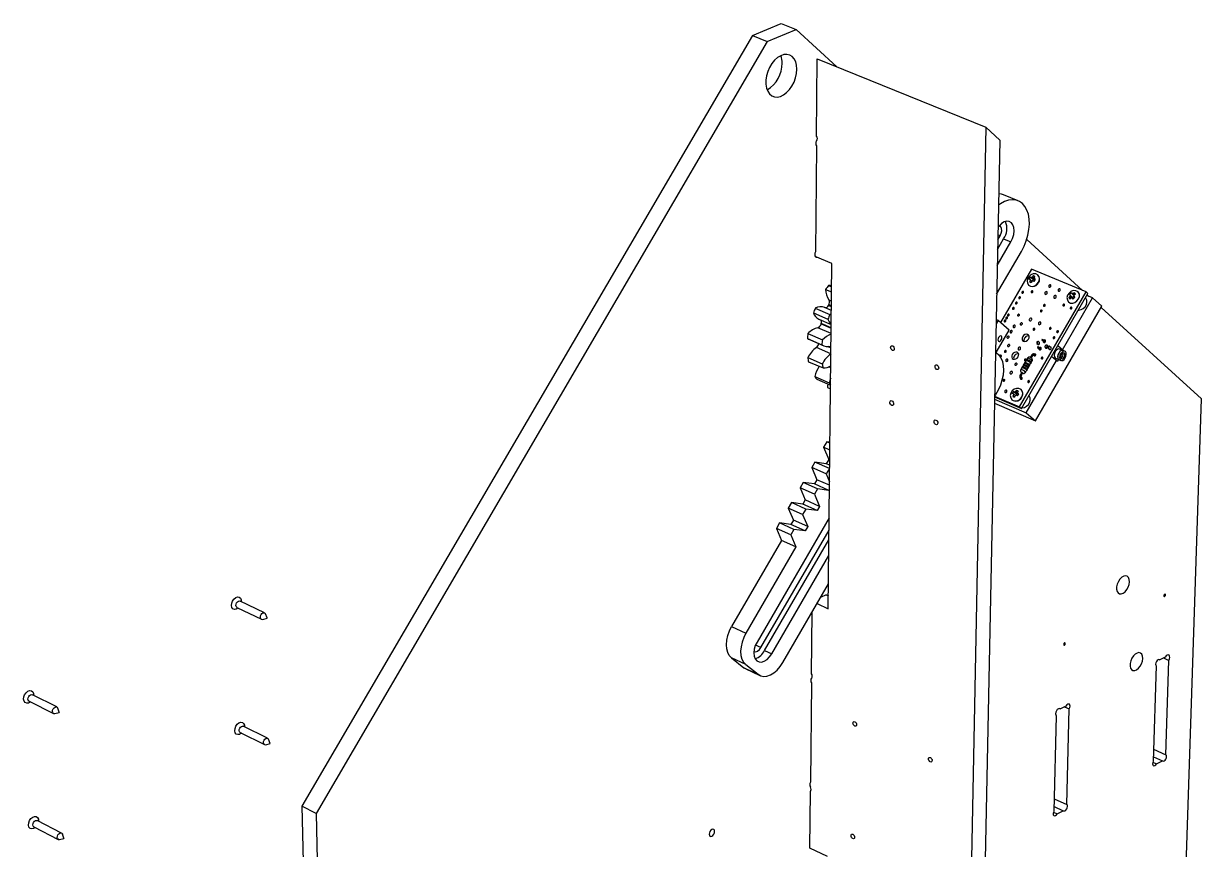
# Model space of a CAD drawing. Extents: x 0 to 149, y 0 to 232.
# Drawn here: x 62.8 to 144.3, y 174.9 to 232 of the extents above; entities that cross this region are included whole.
import ezdxf

# ---------------------------------------------------------------- set-up
doc = ezdxf.new("R2010")
doc.units = 0
doc.layers.get('0').update_dxf_attribs({"linetype": 'CONTINUOUS'})

msp = doc.modelspace()

# ---------------------------------------------------------------- linework, layer by layer
at = {"color": 7, "linetype": 'CONTINUOUS'}
for p, q in [((113.217, 231.221), (115.217, 232.048)), ((114.239, 230.806), (116.239, 231.635)), ((115.217, 232.048), (116.239, 231.635)), ((119.063, 229.061), (116.239, 231.635)), ((113.217, 231.221), (82.041, 177.881)), ((114.239, 230.806), (83.028, 177.388)), ((113.217, 231.221), (114.239, 230.806)), ((117.656, 224.263), (117.706, 229.611)), ((117.706, 229.611), (129.374, 224.877)), ((129.374, 224.877), (128.006, 155.038)), ((130.335, 223.987), (129.374, 224.877)), ((117.649, 223.578), (117.58, 216.242)), ((130.335, 223.987), (128.917, 154.583)), ((131.609, 219.783), (130.601, 220.197)), ((130.158, 215.306), (131.106, 216.938)), ((130.181, 216.421), (130.603, 217.147)), ((130.194, 217.083), (130.359, 217.368)), ((130.603, 217.147), (131.106, 216.938)), ((136.05, 213.579), (132.196, 217.092)), ((130.118, 213.323), (131.833, 216.278)), ((118.714, 215.434), (117.559, 215.923)), ((118.464, 191.554), (118.714, 215.434)), ((132.537, 215.044), (130.392, 211.349)), ((132.551, 214.464), (132.438, 214.506)), ((132.438, 214.506), (132.677, 214.349)), ((136.309, 213.471), (132.537, 215.044)), ((132.551, 214.464), (132.677, 214.349)), ((132.677, 214.349), (132.643, 214.598)), ((132.676, 214.412), (132.785, 214.313)), ((118.282, 213.653), (118.693, 213.478)), ((118.481, 213.926), (118.697, 213.834)), ((132.466, 214.318), (132.353, 214.36)), ((132.466, 214.318), (132.392, 214.166)), ((132.392, 214.166), (132.558, 214.196)), ((132.466, 214.318), (132.57, 214.223)), ((132.591, 214.265), (132.517, 214.113)), ((132.621, 214.252), (132.677, 214.349)), ((132.677, 214.349), (132.781, 214.306)), ((131.701, 205.519), (136.309, 213.471)), ((131.829, 205.406), (136.436, 213.355)), ((134.675, 209.457), (136.762, 213.058)), ((135.232, 213.208), (135.114, 213.09)), ((135.114, 213.09), (135.305, 213.092)), ((135.358, 213.093), (135.165, 213.306)), ((135.311, 213.098), (135.193, 212.98)), ((135.232, 213.208), (135.358, 213.093)), ((135.311, 213.098), (135.398, 212.983)), ((135.311, 213.098), (135.437, 212.983)), ((135.317, 213.092), (135.358, 213.093)), ((135.358, 213.093), (135.462, 213.182)), ((135.423, 213.004), (135.358, 213.093)), ((135.362, 213.319), (135.463, 213.227)), ((135.441, 213.21), (135.528, 213.094)), ((135.491, 213.248), (135.499, 213.419)), ((135.788, 213.442), (135.737, 213.496)), ((136.309, 213.471), (136.436, 213.355)), ((136.762, 213.058), (136.361, 213.225)), ((136.504, 213.166), (136.388, 213.271)), ((136.762, 213.058), (137.396, 212.48)), ((117.433, 212.018), (118.44, 211.586)), ((117.563, 212.344), (118.57, 211.912)), ((118.68, 212.2), (118.209, 212.402)), ((132.802, 204.55), (137.396, 212.48)), ((144.29, 206.069), (137.348, 212.397)), ((117.806, 211.598), (118.67, 211.227)), ((130.222, 211.5), (130.075, 211.248)), ((130.222, 211.5), (130.081, 211.56)), ((130.988, 210.817), (130.222, 211.5)), ((117.059, 210.587), (118.064, 210.153)), ((130.094, 209.276), (130.988, 210.817)), ((117.018, 210.259), (118.023, 209.824)), ((117.157, 210.174), (118.163, 209.74)), ((118.644, 209.728), (118.654, 209.731)), ((132.934, 209.905), (132.909, 209.916)), ((132.909, 209.916), (133.001, 209.833)), ((132.936, 210.004), (132.911, 210.015)), ((132.934, 209.905), (133.012, 209.835)), ((132.962, 209.684), (132.945, 209.655)), ((132.955, 209.64), (133.032, 209.571)), ((132.993, 209.677), (132.976, 209.648)), ((133.003, 210.043), (132.977, 210.054)), ((133.011, 210.038), (133.091, 209.966)), ((133.059, 210), (133.05, 210.003)), ((133.086, 209.621), (133.069, 209.592)), ((133.069, 209.592), (133.177, 209.495)), ((133.086, 209.621), (133.197, 209.522)), ((133.261, 210.199), (133.244, 210.17)), ((133.254, 210.155), (133.331, 210.086)), ((133.274, 210.163), (133.291, 210.192)), ((133.384, 210.136), (133.367, 210.107)), ((133.367, 210.107), (133.475, 210.01)), ((133.384, 210.136), (133.495, 210.037)), ((133.476, 209.649), (133.549, 209.583)), ((133.664, 209.711), (133.59, 209.777)), ((133.714, 209.575), (133.689, 209.585)), ((133.689, 209.585), (133.795, 209.491)), ((133.717, 209.673), (133.691, 209.684)), ((133.714, 209.575), (133.807, 209.492)), ((133.783, 209.712), (133.758, 209.723)), ((133.791, 209.707), (133.9, 209.609)), ((133.864, 209.659), (133.84, 209.664)), ((134.724, 209.413), (134.348, 209.751)), ((134.708, 209.419), (134.469, 209.521)), ((117.046, 208.928), (118.05, 208.492)), ((132.144, 208.715), (132.074, 208.594)), ((132.175, 208.786), (132.141, 208.727)), ((132.16, 205.115), (134.249, 208.721)), ((132.246, 208.892), (132.187, 208.789)), ((132.526, 209.083), (132.441, 208.936)), ((132.514, 208.6), (132.573, 208.702)), ((132.515, 208.893), (132.601, 209.04)), ((132.701, 209.105), (132.764, 209.049)), ((132.821, 209.113), (132.758, 209.169)), ((134.321, 208.657), (133.921, 209.015)), ((134.199, 208.887), (134.439, 208.785)), ((134.404, 208.8), (134.321, 208.657)), ((134.403, 208.808), (134.439, 208.785)), ((134.404, 208.807), (134.44, 208.784)), ((134.44, 208.784), (134.566, 208.731)), ((134.836, 209.365), (134.71, 209.419)), ((117.1, 208.647), (118.104, 208.211)), ((131.844, 207.906), (131.758, 207.759)), ((131.86, 208.226), (131.786, 208.097)), ((131.833, 207.715), (131.918, 207.863)), ((131.891, 208.296), (131.857, 208.238)), ((131.946, 208.373), (131.903, 208.3)), ((131.977, 208.444), (131.943, 208.385)), ((132.031, 208.52), (131.989, 208.447)), ((132.062, 208.591), (132.028, 208.532)), ((132.113, 207.907), (132.187, 208.036)), ((132.199, 208.039), (132.233, 208.098)), ((132.23, 208.11), (132.273, 208.184)), ((132.284, 208.187), (132.319, 208.245)), ((132.316, 208.258), (132.358, 208.331)), ((132.37, 208.334), (132.404, 208.393)), ((132.401, 208.405), (132.471, 208.525)), ((132.483, 208.529), (132.517, 208.587)), ((134.321, 208.657), (134.321, 208.657)), ((117.525, 207.62), (118.528, 207.183)), ((117.665, 207.43), (118.626, 207.012)), ((131.762, 207.486), (131.826, 207.43)), ((131.883, 207.495), (131.819, 207.551)), ((131.82, 207.55), (131.819, 207.551)), ((118.419, 206.861), (118.623, 206.773)), ((129.974, 206.262), (131.701, 205.519)), ((131.306, 206.391), (131.193, 206.435)), ((131.306, 206.391), (131.232, 206.238)), ((131.232, 206.238), (131.4, 206.271)), ((131.391, 206.538), (131.278, 206.582)), ((131.278, 206.582), (131.519, 206.425)), ((131.306, 206.391), (131.412, 206.297)), ((131.432, 206.337), (131.358, 206.184)), ((131.391, 206.538), (131.519, 206.425)), ((131.46, 206.324), (131.519, 206.425)), ((131.519, 206.425), (131.484, 206.673)), ((131.517, 206.484), (131.628, 206.386)), ((131.519, 206.425), (131.624, 206.38)), ((129.963, 205.773), (132.802, 204.55)), ((129.969, 206.058), (132.16, 205.115)), ((129.972, 206.205), (131.829, 205.406)), ((131.701, 205.519), (131.829, 205.406)), ((142.864, 162.898), (144.29, 206.069)), ((132.16, 205.115), (132.802, 204.55)), ((118.36, 203.102), (118.141, 202.726)), ((118.584, 203.003), (118.36, 203.102)), ((118.584, 203.069), (118.36, 203.102)), ((118.579, 202.532), (118.141, 202.726)), ((118.141, 202.726), (118.497, 201.882)), ((117.544, 201.699), (117.326, 201.323)), ((118.542, 201.257), (117.544, 201.699)), ((118.326, 201.588), (117.544, 201.699)), ((118.497, 201.882), (118.326, 201.588)), ((118.568, 201.48), (118.326, 201.588)), ((118.572, 201.849), (118.497, 201.882)), ((118.323, 200.88), (117.326, 201.323)), ((117.326, 201.323), (117.683, 200.481)), ((118.542, 201.257), (118.323, 200.88)), ((118.323, 200.88), (118.556, 200.329)), ((118.565, 201.254), (118.542, 201.257)), ((116.729, 200.296), (116.51, 199.92)), ((117.506, 199.475), (116.51, 199.92)), ((116.51, 199.92), (116.868, 199.08)), ((117.725, 199.852), (116.729, 200.296)), ((117.511, 200.187), (116.729, 200.296)), ((117.725, 199.852), (117.506, 199.475)), ((117.683, 200.481), (117.511, 200.187)), ((118.508, 199.743), (117.511, 200.187)), ((118.553, 200.094), (117.683, 200.481)), ((118.508, 199.743), (117.725, 199.852)), ((118.55, 199.817), (118.508, 199.743)), ((116.868, 199.08), (116.697, 198.785)), ((117.864, 198.635), (116.868, 199.08)), ((117.506, 199.475), (117.864, 198.635)), ((115.913, 198.893), (115.694, 198.516)), ((116.689, 198.069), (115.694, 198.516)), ((115.694, 198.516), (116.053, 197.678)), ((116.908, 198.446), (115.913, 198.893)), ((116.697, 198.785), (115.913, 198.893)), ((116.908, 198.446), (116.689, 198.069)), ((117.692, 198.339), (116.697, 198.785)), ((117.692, 198.339), (116.908, 198.446)), ((117.864, 198.635), (117.692, 198.339)), ((118.53, 197.847), (113.534, 189.245)), ((115.097, 197.488), (114.878, 197.112)), ((116.091, 197.04), (115.097, 197.488)), ((115.882, 197.383), (115.097, 197.488)), ((116.053, 197.678), (115.882, 197.383)), ((116.876, 196.935), (115.882, 197.383)), ((117.048, 197.231), (116.053, 197.678)), ((116.689, 198.069), (117.048, 197.231)), ((113.805, 188.863), (118.521, 196.983)), ((115.872, 196.663), (114.878, 197.112)), ((114.878, 197.112), (115.238, 196.275)), ((116.091, 197.04), (115.872, 196.663)), ((115.872, 196.663), (116.232, 195.826)), ((116.876, 196.935), (116.091, 197.04)), ((117.048, 197.231), (116.876, 196.935)), ((115.238, 196.275), (111.775, 190.316)), ((116.232, 195.826), (112.765, 189.859)), ((114.06, 188.66), (118.514, 196.33)), ((116.232, 195.826), (115.238, 196.275)), ((114.554, 188.431), (118.503, 195.232)), ((115.316, 187.823), (118.482, 193.278)), ((118.309, 192.513), (117.936, 192.337)), ((118.309, 192.513), (118.473, 192.438)), ((77.543, 191.639), (79.239, 190.82)), ((79.453, 191.265), (77.757, 192.083)), ((117.687, 191.909), (118.464, 191.554)), ((79.327, 190.815), (79.627, 190.899)), ((79.633, 190.912), (79.512, 191.199)), ((117.304, 187.054), (117.344, 191.318)), ((111.775, 190.316), (112.765, 189.859)), ((114.06, 188.66), (114.554, 188.431)), ((112.753, 187.687), (111.765, 188.147)), ((111.765, 188.147), (112.619, 187.471)), ((112.753, 187.687), (113.605, 187.011)), ((141.161, 187.589), (140.958, 181)), ((141.36, 188.032), (141.404, 188.012)), ((141.785, 188.199), (141.404, 188.012)), ((141.673, 188.144), (142.042, 187.979)), ((141.835, 181.44), (142.042, 187.979)), ((112.619, 187.471), (113.605, 187.011)), ((112.751, 187.389), (112.619, 187.471)), ((112.751, 187.389), (113.738, 186.929)), ((117.298, 186.412), (117.233, 179.54)), ((63.158, 185.152), (64.851, 184.301)), ((65.077, 184.75), (63.384, 185.6)), ((64.945, 184.295), (65.244, 184.377)), ((65.25, 184.39), (65.138, 184.679)), ((134.477, 184.648), (134.526, 184.626)), ((134.914, 184.817), (134.526, 184.626)), ((134.822, 184.772), (135.145, 184.625)), ((134.976, 177.997), (135.145, 184.625)), ((79.667, 182.582), (77.983, 183.415)), ((134.243, 184.137), (134.081, 177.548)), ((77.766, 182.977), (79.449, 182.144)), ((79.535, 182.137), (79.836, 182.217)), ((79.843, 182.23), (79.723, 182.518)), ((140.983, 181.829), (141.835, 181.44)), ((140.967, 181.306), (141.593, 181.02)), ((141.181, 180.813), (141.593, 181.02)), ((140.926, 180.93), (141.181, 180.813)), ((117.19, 174.982), (117.227, 178.907)), ((83.028, 177.388), (82.041, 177.881)), ((82.041, 177.881), (83.058, 132.272)), ((134.089, 177.871), (134.731, 177.573)), ((134.102, 178.403), (134.976, 177.997)), ((65.405, 176.029), (63.724, 176.894)), ((83.028, 177.388), (84.005, 131.738)), ((134.05, 177.483), (134.311, 177.361)), ((134.311, 177.361), (134.731, 177.573)), ((63.496, 176.451), (65.176, 175.586)), ((65.267, 175.578), (65.568, 175.656)), ((65.575, 175.669), (65.464, 175.959)), ((118.407, 174.398), (117.19, 174.982))]:
    msp.add_line(p, q, dxfattribs=at)
at = {"color": 8, "linetype": 'CONTINUOUS'}
for p, q in [((130.359, 217.368), (130.201, 217.433)), ((118.511, 212.918), (118.687, 212.843)), ((118.479, 212.545), (118.682, 212.458)), ((118.683, 212.503), (118.499, 212.582)), ((117.97, 211.257), (118.667, 210.957)), ((118.667, 211.001), (117.98, 211.297)), ((118.663, 210.601), (117.744, 210.997)), ((118.648, 209.199), (117.65, 209.631)), ((118.438, 209.691), (118.653, 209.598)), ((118.653, 209.635), (118.508, 209.697)), ((118.638, 208.211), (118.473, 208.283)), ((113.805, 188.863), (113.431, 189.036))]:
    msp.add_line(p, q, dxfattribs=at)
at = {"color": 7, "linetype": 'CONTINUOUS'}
for points in [[(116.294, 228.885), (116.274, 229.16), (116.211, 229.404), (116.108, 229.61), (115.968, 229.767), (115.798, 229.871), (115.603, 229.915), (115.393, 229.899), (115.176, 229.823), (114.96, 229.69), (114.755, 229.505), (114.568, 229.277), (114.409, 229.014), (114.283, 228.727), (114.195, 228.429), (114.149, 228.13), (114.147, 227.845), (114.189, 227.584), (114.274, 227.358), (114.397, 227.176), (114.553, 227.046), (114.737, 226.973), (114.94, 226.96), (115.155, 227.007), (115.372, 227.113), (115.583, 227.272), (115.779, 227.48), (115.952, 227.726), (116.095, 228.001), (116.202, 228.294), (116.269, 228.593), (116.294, 228.885)], [(130.601, 220.197), (130.459, 220.244), (130.259, 220.271)], [(131.833, 216.278), (132.018, 216.637), (132.169, 217.014), (132.283, 217.4), (132.355, 217.786), (132.385, 218.162), (132.371, 218.519), (132.315, 218.848), (132.216, 219.142), (132.079, 219.392), (131.905, 219.593), (131.699, 219.74), (131.467, 219.829), (131.214, 219.857), (130.945, 219.825), (130.669, 219.732), (130.39, 219.581), (130.243, 219.477)], [(131.106, 216.938), (131.222, 217.182), (131.297, 217.44), (131.327, 217.693), (131.308, 217.925), (131.242, 218.12), (131.134, 218.265), (130.991, 218.35), (130.822, 218.368), (130.639, 218.319), (130.455, 218.206), (130.282, 218.037), (130.212, 217.946)], [(130.359, 217.368), (130.433, 217.532), (130.468, 217.704), (130.46, 217.861), (130.411, 217.986), (130.327, 218.063), (130.315, 218.068)], [(117.58, 216.242), (117.539, 216.147), (117.525, 216.049), (117.538, 215.964), (117.577, 215.904), (117.636, 215.878), (117.664, 215.879)], [(132.438, 214.506), (132.374, 214.402), (132.353, 214.36)], [(132.643, 214.598), (132.577, 214.506), (132.551, 214.464)], [(132.769, 214.546), (132.678, 214.586), (132.643, 214.598)], [(132.769, 214.546), (132.702, 214.453), (132.676, 214.412)], [(132.808, 214.352), (132.714, 214.395), (132.676, 214.412)], [(132.332, 213.932), (132.333, 213.932), (132.453, 213.864), (132.601, 213.853), (132.757, 213.901), (132.899, 214.001), (133.008, 214.139)], [(132.392, 214.166), (132.481, 214.128), (132.517, 214.113)], [(132.723, 214.205), (132.629, 214.249), (132.591, 214.265)], [(132.723, 214.205), (132.784, 214.311), (132.808, 214.352)], [(133.836, 213.956), (133.809, 213.961), (133.779, 213.953), (133.752, 213.935), (133.731, 213.909), (133.719, 213.879), (133.719, 213.849), (133.73, 213.825), (133.751, 213.809), (133.779, 213.805), (133.808, 213.812), (133.836, 213.83), (133.857, 213.856), (133.868, 213.887), (133.868, 213.916), (133.857, 213.94), (133.836, 213.956)], [(134.49, 213.683), (134.463, 213.688), (134.433, 213.68), (134.406, 213.662), (134.384, 213.636), (134.373, 213.606), (134.373, 213.576), (134.384, 213.552), (134.405, 213.536), (134.432, 213.532), (134.462, 213.539), (134.489, 213.557), (134.51, 213.583), (134.522, 213.613), (134.522, 213.643), (134.511, 213.667), (134.49, 213.683)], [(131.518, 212.765), (131.496, 212.769), (131.472, 212.763), (131.451, 212.748), (131.434, 212.728), (131.425, 212.704), (131.424, 212.68), (131.433, 212.661), (131.45, 212.648), (131.471, 212.645), (131.495, 212.651), (131.517, 212.665), (131.533, 212.686), (131.543, 212.71), (131.543, 212.733), (131.534, 212.753), (131.518, 212.765)], [(131.739, 213.135), (131.718, 213.138), (131.694, 213.132), (131.672, 213.118), (131.656, 213.097), (131.646, 213.073), (131.646, 213.05), (131.655, 213.03), (131.672, 213.018), (131.693, 213.014), (131.717, 213.02), (131.739, 213.035), (131.755, 213.055), (131.765, 213.079), (131.765, 213.103), (131.756, 213.122), (131.739, 213.135)], [(131.955, 213.507), (131.934, 213.51), (131.91, 213.504), (131.888, 213.49), (131.871, 213.469), (131.862, 213.445), (131.862, 213.422), (131.871, 213.402), (131.887, 213.39), (131.909, 213.386), (131.933, 213.392), (131.954, 213.407), (131.971, 213.427), (131.98, 213.451), (131.981, 213.475), (131.972, 213.494), (131.955, 213.507)], [(132.6, 213.544), (132.578, 213.548), (132.555, 213.542), (132.533, 213.528), (132.516, 213.507), (132.507, 213.483), (132.507, 213.459), (132.515, 213.44), (132.532, 213.428), (132.554, 213.424), (132.577, 213.43), (132.599, 213.444), (132.616, 213.465), (132.625, 213.489), (132.625, 213.513), (132.616, 213.532), (132.6, 213.544)], [(133.581, 213.489), (133.548, 213.494), (133.513, 213.486), (133.48, 213.464), (133.455, 213.433), (133.441, 213.397), (133.441, 213.361), (133.454, 213.332), (133.479, 213.313), (133.512, 213.308), (133.547, 213.317), (133.58, 213.338), (133.605, 213.37), (133.619, 213.406), (133.619, 213.441), (133.606, 213.47), (133.581, 213.489)], [(134.209, 213.226), (134.177, 213.231), (134.141, 213.222), (134.108, 213.201), (134.083, 213.169), (134.069, 213.133), (134.069, 213.098), (134.082, 213.069), (134.107, 213.05), (134.14, 213.045), (134.176, 213.053), (134.209, 213.075), (134.234, 213.106), (134.248, 213.142), (134.248, 213.178), (134.234, 213.207), (134.209, 213.226)], [(135.09, 212.781), (135.106, 212.767), (135.23, 212.703), (135.38, 212.697), (135.536, 212.75), (135.677, 212.854), (135.784, 212.995), (135.842, 213.154), (135.843, 213.31), (135.788, 213.442)], [(135.114, 213.09), (135.169, 213.011), (135.193, 212.98)], [(135.295, 213.417), (135.199, 213.339), (135.165, 213.306)], [(135.165, 213.306), (135.21, 213.238), (135.232, 213.208)], [(135.295, 213.417), (135.341, 213.35), (135.362, 213.319)], [(135.499, 213.419), (135.401, 213.35), (135.362, 213.319)], [(135.398, 212.983), (135.491, 213.063), (135.528, 213.094)], [(135.578, 213.31), (135.48, 213.241), (135.441, 213.21)], [(135.578, 213.31), (135.521, 213.391), (135.499, 213.419)], [(135.78, 212.222), (135.808, 212.221), (135.964, 212.249), (136.113, 212.33), (136.24, 212.453), (136.327, 212.603), (136.365, 212.763), (136.348, 212.913), (136.28, 213.035), (136.258, 213.057)], [(118.57, 211.912), (118.657, 211.953), (118.677, 211.961)], [(130.966, 211.935), (130.944, 211.939), (130.921, 211.933), (130.899, 211.918), (130.882, 211.898), (130.873, 211.874), (130.873, 211.85), (130.882, 211.831), (130.898, 211.818), (130.92, 211.815), (130.943, 211.82), (130.965, 211.835), (130.982, 211.856), (130.991, 211.879), (130.991, 211.903), (130.982, 211.922), (130.966, 211.935)], [(131.308, 212.391), (131.286, 212.394), (131.263, 212.388), (131.241, 212.374), (131.224, 212.353), (131.215, 212.329), (131.215, 212.306), (131.223, 212.286), (131.24, 212.274), (131.262, 212.27), (131.285, 212.276), (131.307, 212.29), (131.324, 212.311), (131.333, 212.335), (131.333, 212.359), (131.324, 212.378), (131.308, 212.391)], [(133.238, 212.224), (133.216, 212.228), (133.192, 212.222), (133.17, 212.208), (133.154, 212.187), (133.144, 212.163), (133.144, 212.139), (133.153, 212.12), (133.17, 212.107), (133.192, 212.104), (133.215, 212.109), (133.237, 212.124), (133.254, 212.145), (133.263, 212.169), (133.263, 212.192), (133.254, 212.212), (133.238, 212.224)], [(133.454, 212.597), (133.432, 212.601), (133.409, 212.595), (133.387, 212.58), (133.37, 212.56), (133.361, 212.536), (133.361, 212.512), (133.369, 212.493), (133.386, 212.48), (133.408, 212.476), (133.431, 212.482), (133.453, 212.497), (133.47, 212.518), (133.479, 212.542), (133.479, 212.565), (133.47, 212.585), (133.454, 212.597)], [(134.799, 212.623), (134.777, 212.627), (134.753, 212.621), (134.731, 212.606), (134.714, 212.585), (134.705, 212.561), (134.705, 212.538), (134.714, 212.518), (134.731, 212.506), (134.752, 212.502), (134.776, 212.508), (134.798, 212.523), (134.815, 212.543), (134.824, 212.567), (134.824, 212.591), (134.815, 212.611), (134.799, 212.623)], [(135.303, 212.412), (135.281, 212.415), (135.257, 212.409), (135.236, 212.395), (135.219, 212.374), (135.21, 212.35), (135.209, 212.326), (135.218, 212.307), (135.235, 212.294), (135.257, 212.291), (135.281, 212.297), (135.302, 212.311), (135.319, 212.332), (135.329, 212.356), (135.329, 212.38), (135.32, 212.399), (135.303, 212.412)], [(130.728, 211.525), (130.706, 211.529), (130.683, 211.523), (130.661, 211.508), (130.644, 211.488), (130.635, 211.464), (130.635, 211.44), (130.644, 211.421), (130.66, 211.408), (130.682, 211.404), (130.705, 211.41), (130.727, 211.425), (130.744, 211.445), (130.753, 211.469), (130.753, 211.493), (130.744, 211.512), (130.728, 211.525)], [(130.847, 211.73), (130.825, 211.734), (130.802, 211.728), (130.78, 211.713), (130.763, 211.693), (130.754, 211.669), (130.754, 211.645), (130.763, 211.626), (130.779, 211.613), (130.801, 211.61), (130.824, 211.615), (130.846, 211.63), (130.863, 211.65), (130.872, 211.674), (130.872, 211.698), (130.863, 211.717), (130.847, 211.73)], [(131.376, 211.167), (131.349, 211.171), (131.32, 211.164), (131.292, 211.146), (131.271, 211.12), (131.26, 211.09), (131.259, 211.06), (131.271, 211.036), (131.291, 211.02), (131.318, 211.016), (131.348, 211.023), (131.375, 211.041), (131.396, 211.067), (131.408, 211.097), (131.408, 211.127), (131.397, 211.151), (131.376, 211.167)], [(131.664, 211.932), (131.643, 211.936), (131.619, 211.93), (131.597, 211.916), (131.581, 211.895), (131.571, 211.871), (131.571, 211.847), (131.58, 211.828), (131.597, 211.815), (131.618, 211.812), (131.642, 211.817), (131.664, 211.832), (131.68, 211.853), (131.69, 211.877), (131.69, 211.9), (131.681, 211.92), (131.664, 211.932)], [(131.865, 211.337), (131.837, 211.341), (131.808, 211.334), (131.78, 211.316), (131.759, 211.29), (131.748, 211.26), (131.748, 211.23), (131.759, 211.206), (131.779, 211.19), (131.807, 211.185), (131.836, 211.193), (131.864, 211.211), (131.885, 211.237), (131.896, 211.267), (131.896, 211.297), (131.885, 211.321), (131.865, 211.337)], [(132.517, 211.655), (132.484, 211.66), (132.449, 211.651), (132.416, 211.63), (132.391, 211.598), (132.377, 211.562), (132.377, 211.527), (132.39, 211.498), (132.415, 211.479), (132.448, 211.473), (132.483, 211.482), (132.516, 211.504), (132.541, 211.535), (132.555, 211.571), (132.555, 211.607), (132.542, 211.636), (132.517, 211.655)], [(133.145, 211.39), (133.112, 211.396), (133.077, 211.387), (133.044, 211.365), (133.019, 211.334), (133.005, 211.298), (133.005, 211.262), (133.018, 211.233), (133.043, 211.214), (133.075, 211.209), (133.111, 211.217), (133.144, 211.239), (133.169, 211.27), (133.183, 211.306), (133.183, 211.342), (133.17, 211.371), (133.145, 211.39)], [(130.444, 210.406), (130.4, 210.425), (130.347, 210.415), (130.294, 210.377), (130.249, 210.318), (130.218, 210.245), (130.206, 210.171), (130.215, 210.106), (130.244, 210.061), (130.287, 210.042), (130.34, 210.052), (130.393, 210.09), (130.438, 210.149), (130.469, 210.222), (130.481, 210.296), (130.472, 210.361), (130.444, 210.406)], [(130.944, 210.422), (130.917, 210.426), (130.887, 210.419), (130.86, 210.401), (130.839, 210.375), (130.828, 210.345), (130.827, 210.315), (130.838, 210.291), (130.859, 210.275), (130.886, 210.27), (130.916, 210.278), (130.943, 210.296), (130.964, 210.322), (130.976, 210.352), (130.976, 210.382), (130.965, 210.406), (130.944, 210.422)], [(131.16, 210.794), (131.133, 210.799), (131.104, 210.792), (131.076, 210.774), (131.055, 210.747), (131.044, 210.717), (131.043, 210.688), (131.054, 210.663), (131.075, 210.648), (131.102, 210.643), (131.132, 210.65), (131.159, 210.668), (131.18, 210.694), (131.192, 210.725), (131.192, 210.754), (131.181, 210.779), (131.16, 210.794)], [(132.256, 210.532), (132.169, 210.546), (132.074, 210.523), (131.986, 210.465), (131.919, 210.382), (131.882, 210.285), (131.881, 210.19), (131.917, 210.112), (131.983, 210.061), (132.071, 210.047), (132.165, 210.07), (132.253, 210.128), (132.321, 210.211), (132.357, 210.308), (132.358, 210.403), (132.322, 210.481), (132.256, 210.532)], [(132.734, 210.951), (132.712, 210.955), (132.689, 210.949), (132.667, 210.934), (132.65, 210.914), (132.641, 210.89), (132.64, 210.866), (132.649, 210.846), (132.666, 210.834), (132.688, 210.83), (132.711, 210.836), (132.733, 210.85), (132.75, 210.871), (132.759, 210.895), (132.759, 210.919), (132.75, 210.938), (132.734, 210.951)], [(133.861, 211.006), (133.839, 211.01), (133.816, 211.004), (133.794, 210.989), (133.777, 210.968), (133.768, 210.944), (133.768, 210.921), (133.776, 210.901), (133.793, 210.889), (133.815, 210.885), (133.839, 210.891), (133.86, 210.905), (133.877, 210.926), (133.886, 210.95), (133.887, 210.974), (133.878, 210.993), (133.861, 211.006)], [(134.118, 210.367), (134.096, 210.37), (134.072, 210.364), (134.05, 210.35), (134.033, 210.329), (134.024, 210.305), (134.024, 210.281), (134.033, 210.262), (134.05, 210.249), (134.071, 210.245), (134.095, 210.251), (134.117, 210.266), (134.134, 210.287), (134.143, 210.311), (134.143, 210.334), (134.134, 210.354), (134.118, 210.367)], [(134.365, 210.793), (134.343, 210.797), (134.32, 210.791), (134.298, 210.777), (134.281, 210.756), (134.272, 210.732), (134.271, 210.708), (134.28, 210.689), (134.297, 210.676), (134.319, 210.672), (134.342, 210.678), (134.364, 210.693), (134.381, 210.713), (134.39, 210.738), (134.391, 210.761), (134.382, 210.781), (134.365, 210.793)], [(122.781, 209.64), (122.792, 209.697), (122.82, 209.736), (122.862, 209.753), (122.911, 209.744), (122.96, 209.711), (123.001, 209.659), (123.028, 209.595), (123.036, 209.53), (123.026, 209.474), (122.997, 209.434), (122.956, 209.417), (122.907, 209.426), (122.858, 209.459), (122.817, 209.512), (122.79, 209.575), (122.781, 209.64)], [(130.996, 209.84), (130.969, 209.845), (130.94, 209.837), (130.912, 209.819), (130.891, 209.793), (130.88, 209.763), (130.879, 209.733), (130.891, 209.709), (130.911, 209.693), (130.938, 209.688), (130.968, 209.696), (130.995, 209.714), (131.016, 209.74), (131.028, 209.77), (131.028, 209.8), (131.017, 209.824), (130.996, 209.84)], [(131.739, 209.645), (131.706, 209.65), (131.67, 209.641), (131.638, 209.62), (131.612, 209.589), (131.599, 209.552), (131.598, 209.517), (131.612, 209.487), (131.636, 209.469), (131.669, 209.463), (131.705, 209.472), (131.737, 209.493), (131.763, 209.525), (131.776, 209.561), (131.777, 209.596), (131.763, 209.626), (131.739, 209.645)], [(132.911, 210.015), (132.919, 210.027), (132.928, 210.037), (132.938, 210.046), (132.949, 210.052), (132.959, 210.055), (132.969, 210.056), (132.977, 210.054)], [(132.928, 209.899), (132.929, 209.882), (132.942, 209.855), (132.965, 209.838), (132.995, 209.833), (133.027, 209.841), (133.058, 209.861), (133.081, 209.889), (133.094, 209.923), (133.094, 209.955), (133.082, 209.982), (133.059, 210), (133.059, 210)], [(133.011, 210.038), (133.003, 210.043), (132.994, 210.045), (132.984, 210.045), (132.974, 210.041), (132.964, 210.035), (132.954, 210.027), (132.944, 210.016), (132.936, 210.004)], [(132.976, 209.648), (132.965, 209.652), (132.957, 209.655), (132.95, 209.656), (132.946, 209.656), (132.945, 209.654), (132.946, 209.65), (132.949, 209.646), (132.955, 209.64)], [(133.05, 209.564), (133.045, 209.545), (133.044, 209.513), (133.057, 209.486), (133.08, 209.468), (133.11, 209.463), (133.142, 209.471), (133.173, 209.491), (133.196, 209.52), (133.209, 209.553), (133.209, 209.586), (133.197, 209.613), (133.174, 209.63), (133.174, 209.63)], [(133.274, 210.163), (133.264, 210.167), (133.255, 210.17), (133.249, 210.171), (133.245, 210.171), (133.243, 210.169), (133.244, 210.165), (133.248, 210.161), (133.254, 210.155)], [(133.348, 210.078), (133.343, 210.06), (133.343, 210.028), (133.355, 210.001), (133.378, 209.983), (133.408, 209.978), (133.441, 209.986), (133.471, 210.006), (133.494, 210.035), (133.507, 210.068), (133.507, 210.101), (133.495, 210.128), (133.472, 210.145), (133.472, 210.145)], [(133.576, 209.787), (133.548, 209.791), (133.519, 209.784), (133.491, 209.766), (133.47, 209.74), (133.459, 209.709), (133.458, 209.68), (133.47, 209.655), (133.49, 209.639), (133.518, 209.635), (133.547, 209.642), (133.575, 209.66), (133.596, 209.686), (133.608, 209.716), (133.608, 209.746), (133.597, 209.771), (133.576, 209.787)], [(133.466, 209.659), (133.468, 209.641), (133.483, 209.609), (133.51, 209.589), (133.545, 209.583), (133.584, 209.592), (133.62, 209.616), (133.647, 209.65), (133.662, 209.689), (133.662, 209.727), (133.648, 209.759), (133.621, 209.78), (133.621, 209.78)], [(133.621, 209.78), (133.585, 209.786), (133.579, 209.785)], [(133.691, 209.684), (133.7, 209.696), (133.709, 209.707), (133.719, 209.715), (133.729, 209.721), (133.739, 209.725), (133.749, 209.725), (133.758, 209.723)], [(133.791, 209.707), (133.783, 209.712), (133.774, 209.715), (133.765, 209.714), (133.754, 209.711), (133.744, 209.705), (133.734, 209.696), (133.725, 209.686), (133.717, 209.673)], [(133.734, 209.545), (133.735, 209.541), (133.747, 209.514), (133.77, 209.496), (133.8, 209.491), (133.833, 209.499), (133.863, 209.519), (133.887, 209.548), (133.899, 209.581), (133.9, 209.614), (133.887, 209.641), (133.864, 209.659), (133.864, 209.659)], [(134.469, 209.521), (134.431, 209.53), (134.342, 209.513), (134.252, 209.449), (134.174, 209.347), (134.121, 209.223), (134.101, 209.097), (134.115, 208.986), (134.164, 208.909), (134.199, 208.887)], [(130.035, 209.31), (130.1, 209.271), (130.274, 209.118), (130.413, 208.912), (130.513, 208.66), (130.572, 208.369), (130.587, 208.049), (130.558, 207.71), (130.486, 207.36), (130.373, 207.012), (130.224, 206.675), (130.041, 206.36), (129.974, 206.262)], [(130.343, 208.982), (130.354, 208.975), (130.376, 208.971), (130.4, 208.977), (130.422, 208.992), (130.438, 209.012), (130.448, 209.036), (130.448, 209.06), (130.439, 209.08), (130.423, 209.092), (130.423, 209.092)], [(130.749, 209.414), (130.728, 209.418), (130.704, 209.412), (130.682, 209.397), (130.665, 209.377), (130.656, 209.353), (130.656, 209.329), (130.665, 209.309), (130.681, 209.297), (130.703, 209.293), (130.727, 209.299), (130.749, 209.313), (130.765, 209.334), (130.775, 209.358), (130.775, 209.382), (130.766, 209.401), (130.749, 209.414)], [(130.863, 208.814), (130.837, 208.818), (130.808, 208.811), (130.782, 208.794), (130.762, 208.769), (130.75, 208.74), (130.75, 208.711), (130.761, 208.687), (130.781, 208.672), (130.807, 208.668), (130.836, 208.675), (130.862, 208.692), (130.882, 208.717), (130.894, 208.746), (130.894, 208.775), (130.883, 208.799), (130.863, 208.814)], [(131.54, 209.297), (131.453, 209.312), (131.358, 209.289), (131.271, 209.231), (131.203, 209.148), (131.166, 209.051), (131.165, 208.956), (131.201, 208.878), (131.267, 208.827), (131.354, 208.812), (131.449, 208.836), (131.537, 208.893), (131.604, 208.977), (131.641, 209.073), (131.642, 209.168), (131.606, 209.247), (131.54, 209.297)], [(132.128, 208.827), (132.106, 208.831), (132.083, 208.825), (132.061, 208.811), (132.044, 208.79), (132.035, 208.766), (132.034, 208.742), (132.043, 208.722), (132.06, 208.71), (132.082, 208.706), (132.106, 208.712), (132.127, 208.726), (132.144, 208.747), (132.154, 208.771), (132.154, 208.795), (132.145, 208.815), (132.128, 208.827)], [(132.572, 208.703), (132.588, 208.736), (132.592, 208.78), (132.585, 208.816), (132.572, 208.845), (132.555, 208.868), (132.535, 208.887), (132.496, 208.915), (132.462, 208.935), (132.424, 208.951), (132.37, 208.961), (132.331, 208.957), (132.29, 208.938), (132.254, 208.904), (132.248, 208.891)], [(132.758, 209.169), (132.715, 209.193), (132.664, 209.195), (132.613, 209.175), (132.56, 209.131), (132.526, 209.083)], [(132.601, 209.04), (132.623, 209.072), (132.652, 209.098), (132.676, 209.11), (132.691, 209.11), (132.701, 209.105)], [(132.702, 209.104), (132.702, 209.082), (132.711, 209.063), (132.727, 209.05), (132.749, 209.046), (132.773, 209.052), (132.795, 209.067), (132.811, 209.087), (132.821, 209.112), (132.821, 209.135), (132.812, 209.155), (132.795, 209.167)], [(132.795, 209.167), (132.774, 209.171), (132.759, 209.169)], [(133.299, 208.954), (133.277, 208.957), (133.253, 208.952), (133.231, 208.937), (133.214, 208.916), (133.205, 208.892), (133.205, 208.869), (133.214, 208.849), (133.231, 208.836), (133.252, 208.833), (133.276, 208.838), (133.298, 208.853), (133.315, 208.874), (133.324, 208.898), (133.324, 208.921), (133.315, 208.941), (133.299, 208.954)], [(134.708, 209.419), (134.67, 209.429), (134.581, 209.412), (134.491, 209.347), (134.414, 209.245), (134.361, 209.122), (134.34, 208.995), (134.355, 208.885), (134.403, 208.808)], [(134.71, 209.419), (134.671, 209.428), (134.583, 209.411), (134.493, 209.347), (134.415, 209.245), (134.362, 209.121), (134.341, 208.995), (134.356, 208.884), (134.404, 208.807)], [(134.531, 208.754), (134.605, 208.721), (134.694, 208.739), (134.783, 208.803), (134.861, 208.905), (134.914, 209.028), (134.935, 209.155), (134.92, 209.265), (134.872, 209.342), (134.798, 209.375), (134.709, 209.358), (134.619, 209.293), (134.541, 209.191), (134.488, 209.068), (134.467, 208.941), (134.482, 208.831), (134.531, 208.754)], [(134.595, 208.864), (134.641, 208.844), (134.696, 208.855), (134.753, 208.895), (134.801, 208.959), (134.834, 209.036), (134.847, 209.115), (134.838, 209.184), (134.808, 209.232), (134.761, 209.252), (134.706, 209.242), (134.65, 209.201), (134.601, 209.138), (134.568, 209.06), (134.555, 208.981), (134.564, 208.912), (134.595, 208.864)], [(125.852, 208.32), (125.863, 208.377), (125.892, 208.417), (125.934, 208.433), (125.984, 208.424), (126.033, 208.391), (126.074, 208.338), (126.101, 208.275), (126.109, 208.21), (126.099, 208.153), (126.07, 208.113), (126.028, 208.096), (125.978, 208.105), (125.929, 208.139), (125.888, 208.191), (125.861, 208.255), (125.852, 208.32)], [(131.178, 207.977), (131.146, 207.983), (131.11, 207.974), (131.077, 207.952), (131.052, 207.921), (131.038, 207.885), (131.038, 207.849), (131.051, 207.82), (131.076, 207.801), (131.109, 207.795), (131.144, 207.804), (131.177, 207.826), (131.202, 207.857), (131.216, 207.893), (131.216, 207.929), (131.203, 207.958), (131.178, 207.977)], [(131.5, 208.542), (131.473, 208.547), (131.445, 208.54), (131.418, 208.522), (131.398, 208.497), (131.387, 208.468), (131.387, 208.44), (131.397, 208.416), (131.417, 208.401), (131.444, 208.396), (131.472, 208.403), (131.499, 208.42), (131.519, 208.446), (131.53, 208.475), (131.53, 208.503), (131.52, 208.527), (131.5, 208.542)], [(132.173, 208.077), (132.197, 208.05), (132.199, 208.039)], [(132.258, 208.224), (132.283, 208.197), (132.284, 208.187)], [(132.343, 208.371), (132.368, 208.345), (132.37, 208.334)], [(132.456, 208.566), (132.481, 208.539), (132.483, 208.529)], [(130.651, 207.422), (130.63, 207.426), (130.606, 207.42), (130.584, 207.405), (130.567, 207.385), (130.558, 207.361), (130.558, 207.337), (130.567, 207.317), (130.583, 207.305), (130.605, 207.301), (130.629, 207.307), (130.65, 207.321), (130.667, 207.342), (130.676, 207.366), (130.677, 207.39), (130.668, 207.409), (130.651, 207.422)], [(131.763, 207.485), (131.763, 207.464), (131.772, 207.444), (131.789, 207.431), (131.811, 207.428), (131.834, 207.433), (131.856, 207.448), (131.873, 207.469), (131.882, 207.493), (131.882, 207.516), (131.873, 207.536), (131.857, 207.549)], [(131.857, 207.549), (131.835, 207.552), (131.82, 207.55)], [(132.36, 207.334), (132.338, 207.337), (132.314, 207.332), (132.292, 207.317), (132.276, 207.296), (132.266, 207.272), (132.266, 207.249), (132.275, 207.229), (132.292, 207.216), (132.313, 207.213), (132.337, 207.218), (132.359, 207.233), (132.376, 207.254), (132.385, 207.278), (132.385, 207.301), (132.376, 207.321), (132.36, 207.334)], [(130.799, 206.67), (130.772, 206.675), (130.742, 206.667), (130.715, 206.649), (130.694, 206.623), (130.682, 206.593), (130.682, 206.563), (130.693, 206.539), (130.714, 206.523), (130.741, 206.518), (130.771, 206.525), (130.798, 206.543), (130.819, 206.569), (130.831, 206.6), (130.831, 206.629), (130.82, 206.654), (130.799, 206.67)], [(131.278, 206.582), (131.214, 206.477), (131.193, 206.435)], [(131.232, 206.238), (131.321, 206.199), (131.358, 206.184)], [(131.484, 206.673), (131.418, 206.58), (131.391, 206.538)], [(131.564, 206.275), (131.469, 206.32), (131.432, 206.337)], [(131.61, 206.619), (131.519, 206.661), (131.484, 206.673)], [(131.61, 206.619), (131.543, 206.526), (131.517, 206.484)], [(131.649, 206.423), (131.555, 206.467), (131.517, 206.484)], [(131.564, 206.275), (131.626, 206.382), (131.649, 206.423)], [(131.86, 205.459), (131.889, 205.458), (132.044, 205.485), (132.193, 205.565), (132.32, 205.688), (132.407, 205.839), (132.445, 205.999), (132.429, 206.15), (132.361, 206.274), (132.343, 206.292)], [(122.728, 205.839), (122.738, 205.895), (122.767, 205.934), (122.808, 205.951), (122.857, 205.941), (122.906, 205.908), (122.946, 205.856), (122.973, 205.793), (122.982, 205.728), (122.971, 205.672), (122.943, 205.633), (122.902, 205.617), (122.853, 205.626), (122.804, 205.659), (122.764, 205.711), (122.737, 205.774), (122.728, 205.839)], [(125.788, 204.508), (125.799, 204.564), (125.828, 204.603), (125.87, 204.62), (125.919, 204.61), (125.968, 204.577), (126.009, 204.525), (126.036, 204.461), (126.045, 204.396), (126.034, 204.34), (126.005, 204.301), (125.963, 204.285), (125.914, 204.294), (125.865, 204.327), (125.824, 204.38), (125.797, 204.443), (125.788, 204.508)], [(139.309, 193.414), (139.295, 193.578), (139.241, 193.708), (139.154, 193.793), (139.041, 193.825), (138.912, 193.801), (138.779, 193.724), (138.653, 193.6), (138.545, 193.44), (138.466, 193.259), (138.422, 193.072), (138.417, 192.897), (138.451, 192.748), (138.522, 192.64), (138.624, 192.581), (138.746, 192.577), (138.879, 192.628), (139.01, 192.73), (139.128, 192.874), (139.222, 193.046), (139.284, 193.232), (139.309, 193.414)], [(141.692, 192.45), (141.696, 192.424), (141.707, 192.406), (141.724, 192.399), (141.745, 192.404), (141.767, 192.42), (141.785, 192.444), (141.798, 192.474), (141.803, 192.504), (141.8, 192.53), (141.788, 192.548), (141.771, 192.555), (141.75, 192.55), (141.729, 192.534), (141.71, 192.51), (141.697, 192.48), (141.692, 192.45)], [(77.197, 191.636), (77.168, 191.771), (77.184, 191.928), (77.243, 192.085), (77.338, 192.221), (77.456, 192.319), (77.58, 192.363), (77.694, 192.35), (77.782, 192.28), (77.833, 192.163), (77.842, 192.042)], [(77.629, 191.598), (77.615, 191.587), (77.493, 191.514), (77.371, 191.498), (77.268, 191.541), (77.197, 191.636)], [(77.485, 191.703), (77.469, 191.78), (77.481, 191.87), (77.518, 191.958), (77.575, 192.032), (77.644, 192.08), (77.714, 192.094), (77.757, 192.083)], [(77.543, 191.639), (77.526, 191.65), (77.485, 191.703)], [(79.181, 190.884), (79.165, 190.961), (79.177, 191.051), (79.214, 191.14), (79.272, 191.213), (79.341, 191.261), (79.41, 191.275), (79.47, 191.254), (79.511, 191.201), (79.512, 191.199)], [(79.622, 190.901), (79.623, 190.9), (79.625, 190.899), (79.627, 190.899), (79.63, 190.901), (79.632, 190.903), (79.633, 190.906), (79.633, 190.909), (79.633, 190.912), (79.631, 190.914), (79.629, 190.914), (79.627, 190.914), (79.625, 190.912), (79.623, 190.91), (79.622, 190.907), (79.621, 190.904), (79.622, 190.901)], [(111.765, 188.147), (111.615, 188.307), (111.504, 188.519), (111.436, 188.774), (111.413, 189.063), (111.438, 189.373), (111.509, 189.694), (111.622, 190.012), (111.775, 190.316)], [(112.765, 189.859), (112.612, 189.554), (112.498, 189.235), (112.427, 188.914), (112.402, 188.603), (112.424, 188.315), (112.492, 188.06), (112.603, 187.848), (112.753, 187.687)], [(113.534, 189.245), (113.417, 189), (113.342, 188.743), (113.316, 188.494), (113.34, 188.267), (113.411, 188.08), (113.526, 187.944), (113.675, 187.87), (113.85, 187.861), (114.038, 187.919), (114.227, 188.039), (114.402, 188.214), (114.554, 188.431)], [(134.869, 189.134), (134.866, 189.16), (134.854, 189.178), (134.836, 189.185), (134.815, 189.18), (134.793, 189.164), (134.774, 189.139), (134.761, 189.109), (134.756, 189.079), (134.76, 189.053), (134.771, 189.035), (134.789, 189.028), (134.811, 189.033), (134.833, 189.049), (134.851, 189.074), (134.864, 189.104), (134.869, 189.134)], [(113.331, 188.595), (113.339, 188.592), (113.453, 188.578), (113.579, 188.624), (113.701, 188.723), (113.805, 188.863)], [(140.233, 188.108), (140.219, 188.269), (140.166, 188.397), (140.08, 188.48), (139.968, 188.511), (139.84, 188.486), (139.708, 188.408), (139.582, 188.284), (139.476, 188.125), (139.397, 187.945), (139.353, 187.761), (139.348, 187.587), (139.382, 187.441), (139.452, 187.334), (139.553, 187.277), (139.674, 187.275), (139.806, 187.327), (139.936, 187.429), (140.053, 187.571), (140.146, 187.743), (140.208, 187.927), (140.233, 188.108)], [(142.042, 187.979), (142.085, 188.08), (142.103, 188.182), (142.091, 188.27), (142.053, 188.331), (141.993, 188.355), (141.921, 188.338), (141.848, 188.283), (141.785, 188.199)], [(113.605, 187.011), (113.788, 186.908), (113.996, 186.867), (114.223, 186.888), (114.459, 186.971), (114.694, 187.112), (114.922, 187.306), (115.131, 187.547), (115.316, 187.823)], [(141.404, 188.012), (141.352, 188.032), (141.289, 188.018), (141.225, 187.97), (141.17, 187.896), (141.132, 187.808), (141.117, 187.719), (141.127, 187.642), (141.161, 187.589)], [(62.809, 185.146), (62.776, 185.283), (62.791, 185.442), (62.851, 185.602), (62.949, 185.741), (63.07, 185.841), (63.199, 185.888), (63.318, 185.875), (63.412, 185.805), (63.466, 185.687), (63.477, 185.554)], [(63.251, 185.105), (63.246, 185.101), (63.119, 185.026), (62.992, 185.009), (62.884, 185.05), (62.809, 185.146)], [(63.101, 185.214), (63.083, 185.292), (63.094, 185.383), (63.132, 185.473), (63.191, 185.548), (63.262, 185.597), (63.335, 185.612), (63.384, 185.6)], [(63.158, 185.152), (63.144, 185.16), (63.101, 185.214)], [(64.793, 184.363), (64.776, 184.441), (64.787, 184.533), (64.825, 184.623), (64.884, 184.698), (64.955, 184.747), (65.028, 184.763), (65.091, 184.742), (65.134, 184.688), (65.138, 184.679)], [(65.239, 184.379), (65.24, 184.378), (65.242, 184.377), (65.245, 184.377), (65.247, 184.379), (65.249, 184.382), (65.25, 184.385), (65.251, 184.388), (65.25, 184.39), (65.249, 184.392), (65.247, 184.393), (65.244, 184.392), (65.242, 184.391), (65.24, 184.388), (65.239, 184.385), (65.238, 184.382), (65.239, 184.379)], [(134.526, 184.626), (134.464, 184.65), (134.391, 184.632), (134.316, 184.577), (134.252, 184.492), (134.208, 184.39), (134.191, 184.286), (134.203, 184.198), (134.243, 184.137)], [(135.145, 184.625), (135.183, 184.714), (135.198, 184.804), (135.187, 184.882), (135.152, 184.935), (135.099, 184.955), (135.035, 184.94), (134.97, 184.892), (134.914, 184.817)], [(77.425, 182.972), (77.396, 183.105), (77.412, 183.259), (77.471, 183.415), (77.565, 183.551), (77.682, 183.648), (77.805, 183.694), (77.918, 183.682), (78.006, 183.615), (78.056, 183.5), (78.065, 183.375)], [(77.711, 183.038), (77.695, 183.114), (77.707, 183.202), (77.744, 183.29), (77.801, 183.363), (77.869, 183.411), (77.938, 183.426), (77.983, 183.415)], [(120.175, 183.636), (120.185, 183.69), (120.213, 183.726), (120.253, 183.74), (120.3, 183.73), (120.348, 183.696), (120.387, 183.645), (120.414, 183.583), (120.422, 183.521), (120.412, 183.467), (120.385, 183.431), (120.344, 183.417), (120.297, 183.427), (120.25, 183.461), (120.21, 183.512), (120.184, 183.574), (120.175, 183.636)], [(77.848, 182.937), (77.84, 182.93), (77.718, 182.857), (77.598, 182.839), (77.496, 182.879), (77.425, 182.972)], [(77.766, 182.977), (77.752, 182.986), (77.711, 183.038)], [(79.394, 182.204), (79.378, 182.28), (79.39, 182.369), (79.427, 182.457), (79.484, 182.53), (79.553, 182.578), (79.622, 182.593), (79.681, 182.573), (79.722, 182.522), (79.723, 182.518)], [(79.832, 182.219), (79.833, 182.218), (79.835, 182.217), (79.837, 182.218), (79.84, 182.219), (79.842, 182.222), (79.843, 182.225), (79.843, 182.227), (79.843, 182.23), (79.841, 182.232), (79.839, 182.232), (79.837, 182.232), (79.835, 182.23), (79.833, 182.228), (79.832, 182.225), (79.831, 182.222), (79.832, 182.219)], [(125.402, 181.161), (125.413, 181.214), (125.441, 181.251), (125.482, 181.265), (125.53, 181.254), (125.578, 181.22), (125.618, 181.168), (125.644, 181.106), (125.653, 181.044), (125.642, 180.99), (125.614, 180.953), (125.573, 180.939), (125.525, 180.95), (125.477, 180.984), (125.437, 181.036), (125.411, 181.098), (125.402, 181.161)], [(140.958, 181), (140.92, 180.912), (140.905, 180.824), (140.915, 180.748), (140.948, 180.696), (141, 180.676), (141.063, 180.692), (141.126, 180.74), (141.181, 180.813)], [(141.593, 181.02), (141.645, 181), (141.708, 181.016), (141.771, 181.064), (141.826, 181.137), (141.864, 181.224), (141.879, 181.313), (141.869, 181.388), (141.835, 181.44)], [(117.227, 178.907), (117.268, 178.961), (117.282, 179.04), (117.269, 179.132), (117.23, 179.223), (117.212, 179.251)], [(134.731, 177.573), (134.784, 177.553), (134.848, 177.569), (134.912, 177.618), (134.968, 177.692), (135.006, 177.78), (135.021, 177.869), (135.01, 177.945), (134.976, 177.997)], [(63.152, 176.444), (63.119, 176.578), (63.134, 176.734), (63.194, 176.893), (63.29, 177.032), (63.411, 177.132), (63.539, 177.18), (63.657, 177.169), (63.749, 177.101), (63.804, 176.986), (63.813, 176.848)], [(63.441, 176.51), (63.424, 176.587), (63.435, 176.677), (63.472, 176.766), (63.531, 176.841), (63.602, 176.89), (63.674, 176.906), (63.724, 176.894)], [(134.081, 177.548), (134.043, 177.459), (134.028, 177.37), (134.039, 177.294), (134.073, 177.242), (134.127, 177.223), (134.19, 177.239), (134.255, 177.287), (134.311, 177.361)], [(63.585, 176.405), (63.585, 176.405), (63.459, 176.33), (63.334, 176.311), (63.226, 176.351), (63.152, 176.444)], [(63.496, 176.451), (63.485, 176.458), (63.441, 176.51)], [(110.596, 176.137), (110.582, 176.219), (110.542, 176.275), (110.482, 176.295), (110.41, 176.278), (110.338, 176.226), (110.277, 176.145), (110.236, 176.05), (110.222, 175.954), (110.236, 175.872), (110.276, 175.816), (110.337, 175.795), (110.408, 175.813), (110.48, 175.865), (110.541, 175.945), (110.582, 176.041), (110.596, 176.137)], [(65.121, 175.645), (65.104, 175.722), (65.115, 175.812), (65.153, 175.901), (65.212, 175.976), (65.282, 176.026), (65.354, 176.042), (65.416, 176.022), (65.46, 175.97), (65.464, 175.959)], [(65.564, 175.659), (65.565, 175.657), (65.567, 175.656), (65.569, 175.657), (65.572, 175.658), (65.574, 175.661), (65.575, 175.664), (65.575, 175.667), (65.575, 175.669), (65.573, 175.671), (65.571, 175.672), (65.569, 175.671), (65.567, 175.67), (65.565, 175.667), (65.563, 175.664), (65.563, 175.661), (65.564, 175.659)], [(120.043, 175.85), (120.053, 175.903), (120.08, 175.938), (120.12, 175.952), (120.167, 175.941), (120.214, 175.907), (120.254, 175.856), (120.28, 175.794), (120.288, 175.733), (120.278, 175.68), (120.251, 175.645), (120.211, 175.631), (120.164, 175.642), (120.117, 175.676), (120.077, 175.728), (120.051, 175.789), (120.043, 175.85)]]:
    msp.add_lwpolyline(points, dxfattribs=at)
at = {"color": 8, "linetype": 'CONTINUOUS'}
for points in [[(132.758, 209.17), (132.761, 209.166), (132.766, 209.154), (132.766, 209.139), (132.761, 209.124), (132.75, 209.111), (132.736, 209.102), (132.721, 209.098), (132.708, 209.101), (132.701, 209.105)], [(131.841, 207.902), (131.837, 207.907), (131.837, 207.911), (131.844, 207.91), (131.857, 207.906), (131.873, 207.898), (131.89, 207.888), (131.906, 207.878), (131.919, 207.868), (131.925, 207.861), (131.925, 207.858), (131.918, 207.858), (131.916, 207.859)], [(131.762, 207.486), (131.769, 207.482), (131.783, 207.479), (131.798, 207.483), (131.812, 207.492), (131.822, 207.505), (131.828, 207.52), (131.828, 207.535), (131.822, 207.547), (131.82, 207.55)]]:
    msp.add_lwpolyline(points, dxfattribs=at)
at = {"color": 7, "linetype": 'CONTINUOUS'}
for centre, radius, start, end in [((113.163, 229.285), 2.111, 300.52122, 0.43418), ((113.87, 229.342), 1.404, 358.30636, 20.22304), ((117.427, 224.094), 0.285, 322.44433, 36.47268), ((117.898, 223.748), 0.301, 143.31124, 214.32054), ((129.573, 217.862), 1.254, 325.22253, 22.61056), ((132.665, 214.226), 0.443, 132.73658, 222.40626), ((132.718, 214.286), 0.443, 53.4564, 143.07147), ((132.689, 214.374), 0.396, 323.77796, 43.01292), ((119.417, 213.603), 1.136, 177.48666, 217.07838), ((123.856, 209.797), 6.778, 142.46779, 145.32021), ((118.477, 213.309), 0.617, 69.11387, 89.66858), ((132.574, 214.349), 0.5, 273.44637, 333.13426), ((132.692, 214.347), 0.397, 325.69053, 4.34265), ((135.483, 213.129), 0.445, 53.25899, 142.88045), ((118.236, 212.76), 0.317, 325.87144, 29.99407), ((135.43, 213.07), 0.445, 132.65895, 222.37254), ((124.558, 209.364), 7.603, 156.92609, 159.56833), ((118.105, 212.24), 0.708, 198.22932, 245.02291), ((117.945, 211.702), 0.747, 68.12721, 120.79463), ((118.26, 212.622), 0.232, 263.49507, 340.69933), ((123.302, 209.919), 5.492, 150.99545, 151.42743), ((117.637, 211.318), 0.339, 288.44407, 349.61555), ((117.759, 211.388), 0.24, 337.69815, 38.85868), ((123.262, 209.894), 5.464, 165.12079, 165.55073), ((125.589, 208.921), 7.63, 156.91846, 159.55496), ((119.176, 211.848), 0.781, 199.58896, 229.66274), ((123.385, 209.63), 6.399, 171.39804, 174.36043), ((118.017, 209.763), 1.264, 102.46054, 139.27793), ((119.058, 209.287), 1.317, 107.45081, 138.92835), ((132.311, 210.126), 0.304, 81.78806, 193.9139), ((117.395, 210.724), 0.599, 230.89868, 246.58034), ((118.798, 208.033), 1.967, 125.70179, 152.96373), ((117.401, 209.958), 0.411, 307.23901, 350.89381), ((124.409, 209.189), 6.418, 171.36063, 174.31775), ((118.42, 210.337), 0.649, 232.24262, 290.19799), ((132.979, 209.964), 0.085, 143.29441, 214.0766), ((133.004, 209.953), 0.0851, 143.29426, 214.0742), ((132.97, 209.644), 0.0409, 55.51805, 100.6735), ((132.821, 209.289), 0.391, 50.77005, 66.72665), ((132.838, 209.319), 0.391, 50.76798, 66.72796), ((133.146, 209.547), 0.0877, 71.32711, 128.27745), ((133.268, 210.159), 0.0408, 55.51042, 100.87112), ((133.121, 209.806), 0.388, 50.71708, 66.76625), ((133.138, 209.836), 0.388, 50.71333, 66.77134), ((133.444, 210.062), 0.0877, 71.36196, 128.18824), ((133.76, 209.633), 0.0852, 143.2899, 214.00194), ((133.785, 209.622), 0.0852, 143.28976, 213.99952), ((121.123, 209.567), 4.127, 188.91366, 192.87652), ((119.808, 207.595), 1.973, 125.75597, 152.96793), ((130.403, 209.019), 0.0755, 75.32143, 184.03109), ((131.595, 208.893), 0.303, 81.86122, 194.10701), ((132.037, 208.132), 0.604, 45.98116, 80.05407), ((132.136, 208.324), 0.463, 34.62874, 85.17142), ((134.435, 209.161), 0.286, 297.61026, 16.18236), ((119.858, 207.037), 2.404, 147.47026, 165.97912), ((122.134, 209.128), 4.132, 188.85202, 192.81216), ((118.112, 209.158), 0.947, 269.53113, 303.89774), ((131.915, 208.024), 0.146, 150.6603, 239.16844), ((131.834, 207.804), 0.103, 35.13956, 84.66344), ((131.751, 207.639), 0.607, 46.05494, 79.94478), ((131.851, 207.833), 0.465, 34.75804, 85.04242), ((131.988, 207.976), 0.141, 238.48175, 331.21858), ((131.837, 207.788), 0.606, 46.03253, 79.97759), ((131.937, 207.981), 0.464, 34.7184, 85.0823), ((131.923, 207.936), 0.605, 46.00907, 80.01157), ((132.023, 208.129), 0.464, 34.67869, 85.12203), ((119.474, 208.914), 2.34, 213.59039, 219.36331), ((120.251, 206.922), 1.833, 174.4777, 181.88738), ((120.849, 206.603), 2.392, 157.99664, 165.96915), ((120.501, 208.491), 2.368, 213.55232, 217.63364), ((131.93, 207.625), 0.218, 142.10568, 219.51183), ((131.954, 207.623), 0.153, 142.52352, 208.13295), ((131.506, 206.301), 0.445, 133.55224, 223.32303), ((131.558, 206.36), 0.445, 54.05068, 143.66453), ((131.527, 206.446), 0.401, 323.86953, 44.3074), ((131.53, 206.419), 0.401, 325.79678, 4.58953), ((131.423, 206.399), 0.468, 237.91431, 336.05843), ((131.418, 206.416), 0.497, 274.03678, 333.31683), ((79.29, 190.926), 0.117, 201.09277, 288.27239), ((113.07, 189.154), 1.106, 287.34725, 333.46717), ((117.525, 186.572), 0.278, 141.08868, 215.11453), ((117.099, 186.895), 0.259, 321.18348, 37.73353), ((64.907, 184.412), 0.123, 203.18194, 288.17201), ((79.5, 182.246), 0.114, 201.61631, 287.39646), ((117.439, 179.379), 0.261, 142.13797, 216.77904), ((65.232, 175.693), 0.12, 203.70625, 287.24797)]:
    msp.add_arc(centre, radius, start, end, dxfattribs=at)
at = {"color": 8, "linetype": 'CONTINUOUS'}
for centre, radius, start, end in [((132.207, 208.446), 0.447, 34.8958, 84.90497), ((132.517, 208.982), 0.101, 34.83352, 84.96693), ((131.744, 207.648), 0.451, 35.10835, 84.69684), ((131.749, 207.657), 0.102, 35.09333, 84.67265)]:
    msp.add_arc(centre, radius, start, end, dxfattribs=at)

doc.saveas('drawing.dxf')
